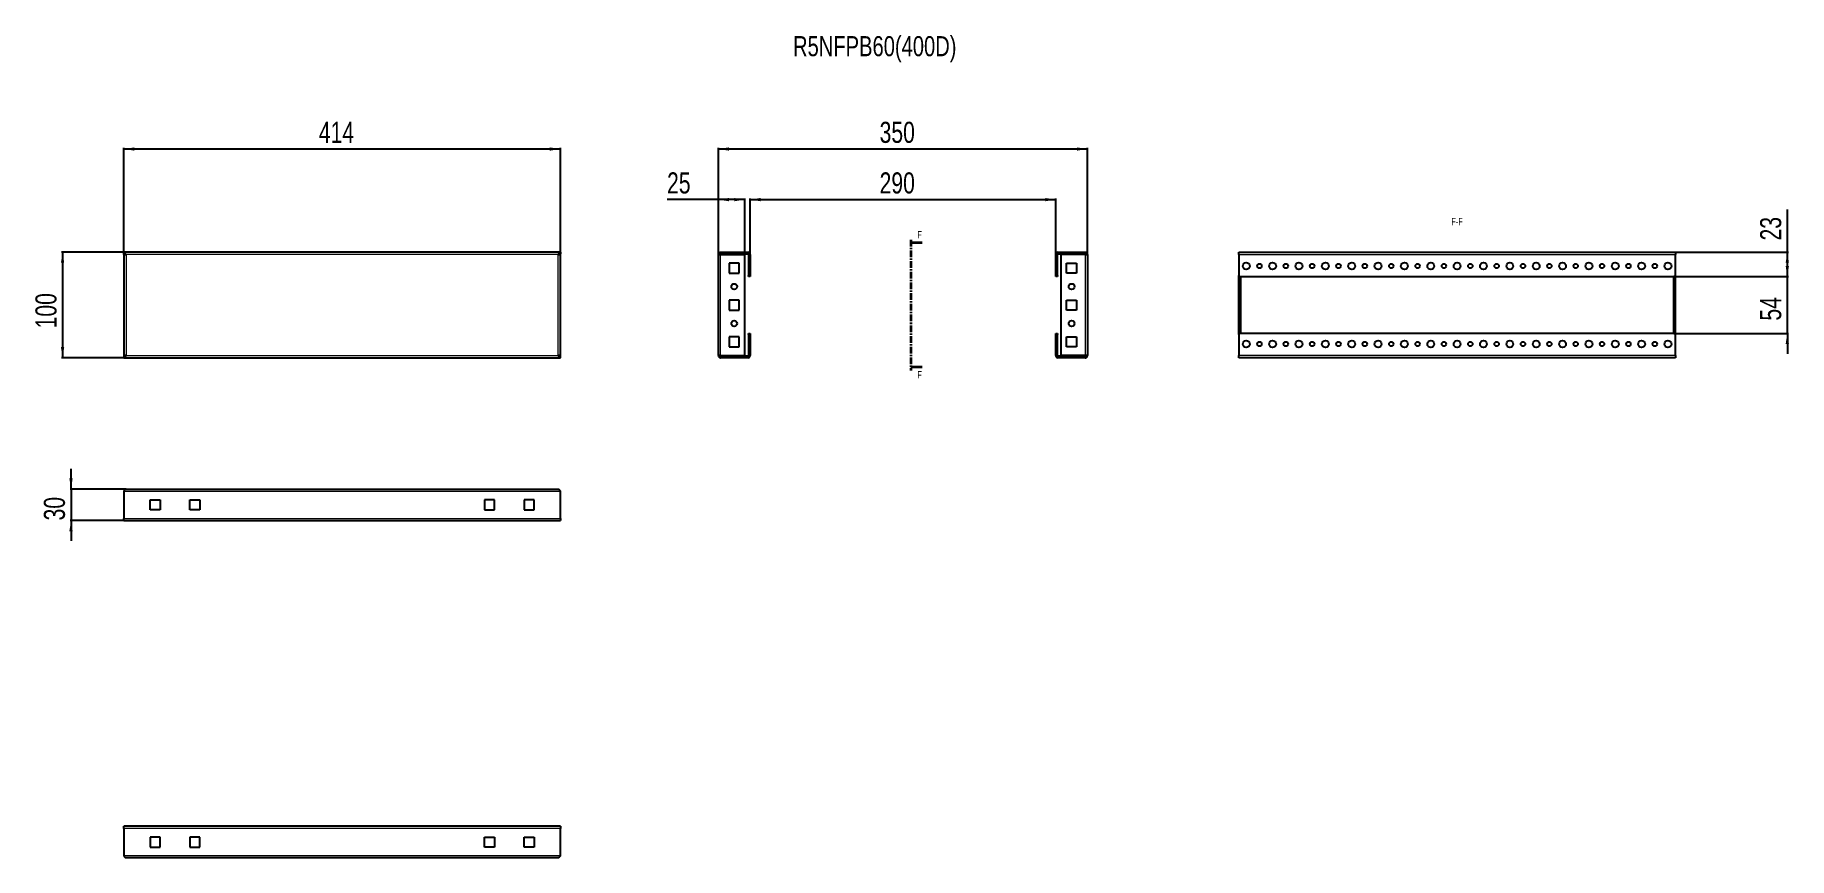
# Model space of a CAD drawing. Header units: millimetres. Extents: x -114 to 1549, y -242 to 539.
import ezdxf

# ---------------------------------------------------------------- set-up
doc = ezdxf.new("R2010")
doc.units = ezdxf.units.MM
doc.linetypes.add('CENTER', pattern=[10.16, 6.35, -1.27, 1.27, -1.27])
doc.layers.add('FORMAT', color=7, linetype='Continuous')
doc.styles.add('SLDTEXTSTYLE0', font='TXT', dxfattribs={"width": 0.75})
doc.dimstyles.new('SLDDIMSTYLE0', dxfattribs={"dimtxt": 20, "dimasz": 10, "dimexe": 0, "dimexo": 0.0625, "dimgap": 5, "dimtad": 2, "dimdec": 1, "dimrnd": 1e-09, "dimzin": 12, "dimdsep": 46, "dimtxsty": 'SLDTEXTSTYLE0', "dimsah": 1, "dimcen": 0.09, "dimadec": 0, "dimazin": 3, "dimtfac": 1, "dimtofl": 0, "dimtmove": 0, "dimatfit": 3, "dimfxl": 0, "dimfrac": 2, "dimtolj": 1, "dimtzin": 12, "dimarcsym": 0})
doc.dimstyles.new('SLDDIMSTYLE1', dxfattribs={"dimtxt": 20, "dimasz": 10, "dimexe": 0, "dimexo": 0.0625, "dimgap": 5, "dimtad": 2, "dimdec": 1, "dimrnd": 1e-09, "dimzin": 12, "dimdsep": 46, "dimtxsty": 'SLDTEXTSTYLE0', "dimsah": 1, "dimcen": 0.09, "dimadec": 0, "dimazin": 3, "dimtfac": 1, "dimtmove": 0, "dimatfit": 0, "dimfxl": 0, "dimfrac": 2, "dimtolj": 1, "dimtzin": 12, "dimarcsym": 0})

# ---------------------------------------------------------------- blocks, each defined once
blk = doc.blocks.new('_D')
at = {"layer": 'FORMAT'}
for p, q in [((-29.8, 330.6), (-29.8, 431.6)), ((-29.8, 430.6), (384.2, 430.6)), ((384.2, 330.6), (384.2, 431.6))]:
    blk.add_line(p, q, dxfattribs=at)
for points in [[(-29.8, 430.6), (-19.8, 429), (-19.8, 432.1)], [(384.2, 430.6), (374.2, 432.1), (374.2, 429)]]:
    blk.add_solid(points, dxfattribs=at)
at = {"layer": 'FORMAT', "insert": (155.1, 456.4), "char_height": 20, "attachment_point": 1, "style": 'SLDTEXTSTYLE0'}
blk.add_mtext('414', dxfattribs=at)
blk = doc.blocks.new('_D_1')
at = {"layer": 'FORMAT'}
for p, q in [((-29.8, 332.6), (-88.9, 332.6)), ((-87.9, 332.6), (-87.9, 232.6)), ((-29.8, 232.6), (-88.9, 232.6))]:
    blk.add_line(p, q, dxfattribs=at)
for points in [[(-87.9, 332.6), (-89.5, 322.6), (-86.4, 322.6)], [(-87.9, 232.6), (-86.4, 242.6), (-89.5, 242.6)]]:
    blk.add_solid(points, dxfattribs=at)
at = {"layer": 'FORMAT', "insert": (-113.7, 260.4), "char_height": 20, "attachment_point": 1, "rotation": 90, "style": 'SLDTEXTSTYLE0'}
blk.add_mtext('100', dxfattribs=at)
blk = doc.blocks.new('_D_2')
at = {"layer": 'FORMAT'}
for p, q in [((534.1, 330.5), (534.1, 431.6)), ((534.1, 430.6), (884.1, 430.6)), ((884.1, 330.5), (884.1, 431.6))]:
    blk.add_line(p, q, dxfattribs=at)
for points in [[(534.1, 430.6), (544.1, 429), (544.1, 432.1)], [(884.1, 430.6), (874.1, 432.1), (874.1, 429)]]:
    blk.add_solid(points, dxfattribs=at)
at = {"layer": 'FORMAT', "insert": (687, 456.4), "char_height": 20, "attachment_point": 1, "style": 'SLDTEXTSTYLE0'}
blk.add_mtext('350', dxfattribs=at)
blk = doc.blocks.new('_D_3')
at = {"layer": 'FORMAT'}
for p, q in [((564.1, 330.5), (564.1, 383.6)), ((854.1, 330.5), (854.1, 383.6)), ((564.1, 382.6), (854.1, 382.6))]:
    blk.add_line(p, q, dxfattribs=at)
for points in [[(564.1, 382.6), (574.1, 381), (574.1, 384.1)], [(854.1, 382.6), (844.1, 384.1), (844.1, 381)]]:
    blk.add_solid(points, dxfattribs=at)
at = {"layer": 'FORMAT', "insert": (687, 408.4), "char_height": 20, "attachment_point": 1, "style": 'SLDTEXTSTYLE0'}
blk.add_mtext('290', dxfattribs=at)
blk = doc.blocks.new('_D_4')
at = {"layer": 'FORMAT'}
for p, q in [((534.1, 330.5), (534.1, 383.6)), ((559.1, 330.6), (559.1, 383.6)), ((534.1, 382.6), (485.4, 382.6)), ((559.1, 382.6), (534.1, 382.6))]:
    blk.add_line(p, q, dxfattribs=at)
for points in [[(534.1, 382.6), (544.1, 381), (544.1, 384.1)], [(559.1, 382.6), (549.1, 384.1), (549.1, 381)]]:
    blk.add_solid(points, dxfattribs=at)
at = {"layer": 'FORMAT', "insert": (485.4, 408.4), "char_height": 20, "attachment_point": 1, "style": 'SLDTEXTSTYLE0'}
blk.add_mtext('25', dxfattribs=at)
blk = doc.blocks.new('_D_5')
at = {"layer": 'FORMAT'}
for p, q in [((-79.9, 108), (-79.9, 127.3)), ((-27.7, 108), (-80.9, 108)), ((-79.9, 108), (-79.9, 78)), ((-29.8, 78), (-80.9, 78)), ((-79.9, 78), (-79.9, 58.8))]:
    blk.add_line(p, q, dxfattribs=at)
for points in [[(-79.9, 108), (-78.4, 118), (-81.5, 118)], [(-79.9, 78), (-81.5, 68), (-78.4, 68)]]:
    blk.add_solid(points, dxfattribs=at)
at = {"layer": 'FORMAT', "insert": (-105.7, 78.2), "char_height": 20, "attachment_point": 1, "rotation": 90, "style": 'SLDTEXTSTYLE0'}
blk.add_mtext('30', dxfattribs=at)
blk = doc.blocks.new('_D_6')
at = {"layer": 'FORMAT'}
for p, q in [((1548, 309.6), (1548, 328.8)), ((1440.8, 309.6), (1549, 309.6)), ((1548, 255.6), (1548, 309.6)), ((1440.8, 255.6), (1549, 255.6)), ((1548, 255.6), (1548, 236.3))]:
    blk.add_line(p, q, dxfattribs=at)
for points in [[(1548, 309.6), (1549.5, 319.6), (1546.4, 319.6)], [(1548, 255.6), (1546.4, 245.6), (1549.5, 245.6)]]:
    blk.add_solid(points, dxfattribs=at)
at = {"layer": 'FORMAT', "insert": (1522.2, 267.8), "char_height": 20, "attachment_point": 1, "rotation": 90, "style": 'SLDTEXTSTYLE0'}
blk.add_mtext('54', dxfattribs=at)
blk = doc.blocks.new('_D_7')
at = {"layer": 'FORMAT'}
for p, q in [((1548, 332.6), (1548, 373.3)), ((1441.8, 332.6), (1549, 332.6)), ((1548, 309.6), (1548, 332.6)), ((1440.8, 309.6), (1549, 309.6))]:
    blk.add_line(p, q, dxfattribs=at)
for points in [[(1548, 332.6), (1546.4, 322.6), (1549.5, 322.6)], [(1548, 309.6), (1549.5, 319.6), (1546.4, 319.6)]]:
    blk.add_solid(points, dxfattribs=at)
at = {"layer": 'FORMAT', "insert": (1522.2, 343.8), "char_height": 20, "attachment_point": 1, "rotation": 90, "style": 'SLDTEXTSTYLE0'}
blk.add_mtext('23', dxfattribs=at)

msp = doc.modelspace()

# ---------------------------------------------------------------- linework, layer by layer
at = {"color": 7, "linetype": 'CENTER', "lineweight": 35}
msp.add_line((716.63, 344.57), (716.63, 220.56), dxfattribs=at)
at = {"color": 7, "linetype": 'Continuous', "lineweight": 35}
for p, q in [((727.27, 341.57), (716.63, 341.57)), ((727.27, 223.56), (716.63, 223.56))]:
    msp.add_line(p, q, dxfattribs=at)
at = {"color": 7, "linetype": 'Continuous', "lineweight": 25}
for p, q in [((-29.78, 331.07), (-29.78, 332.57)), ((384.22, 332.57), (-29.78, 332.57)), ((-29.78, 331.07), (-29.78, 330.57)), ((-29.78, 330.57), (-29.78, 234.57)), ((-29.78, 330.57), (-28.28, 330.57)), ((384.22, 330.57), (382.72, 330.57)), ((384.22, 332.57), (384.22, 331.07)), ((384.22, 330.57), (384.22, 331.07)), ((384.22, 234.57), (384.22, 330.57)), ((534.14, 234.67), (534.14, 330.47)), ((536.24, 332.57), (536.24, 331.07)), ((536.24, 332.57), (562.04, 332.57)), ((536.24, 331.07), (562.04, 331.07)), ((536.24, 330.57), (559.14, 330.57)), ((544.39, 322.32), (544.39, 312.82)), ((553.89, 322.32), (544.39, 322.32)), ((553.89, 312.82), (553.89, 322.32)), ((559.14, 234.57), (559.14, 330.57)), ((562.64, 330.47), (562.64, 310.57)), ((564.14, 330.47), (564.14, 310.57)), ((854.14, 310.57), (854.14, 330.47)), ((855.64, 310.57), (855.64, 330.47)), ((856.24, 332.57), (882.04, 332.57)), ((856.24, 331.07), (882.04, 331.07)), ((859.14, 234.57), (859.14, 330.57)), ((882.04, 330.57), (859.14, 330.57)), ((864.39, 322.32), (873.89, 322.32)), ((864.39, 312.82), (864.39, 322.32)), ((873.89, 322.32), (873.89, 312.82)), ((882.04, 331.07), (882.04, 332.57)), ((884.14, 330.47), (884.14, 234.67)), ((1027.79, 330.47), (1027.79, 332.57)), ((1027.79, 332.57), (1441.79, 332.57)), ((1027.79, 330.47), (1027.79, 310.57)), ((1441.79, 332.57), (1441.79, 330.47)), ((1441.79, 310.57), (1441.79, 330.47)), ((544.39, 312.82), (553.89, 312.82)), ((562.64, 310.57), (564.14, 310.57)), ((562.64, 309.57), (562.64, 310.57)), ((564.14, 309.57), (562.64, 309.57)), ((564.14, 310.57), (564.14, 309.57)), ((854.14, 310.57), (855.64, 310.57)), ((854.14, 309.57), (854.14, 310.57)), ((855.64, 309.57), (854.14, 309.57)), ((855.64, 310.57), (855.64, 309.57)), ((873.89, 312.82), (864.39, 312.82)), ((1027.79, 310.57), (1028.79, 309.57)), ((1027.79, 254.57), (1027.79, 310.57)), ((1028.79, 309.57), (1440.79, 309.57)), ((1029.29, 255.57), (1029.29, 309.57)), ((1440.29, 255.57), (1440.29, 309.57)), ((1440.79, 309.57), (1441.79, 310.57)), ((1441.79, 254.57), (1441.79, 310.57)), ((544.39, 287.32), (544.39, 277.82)), ((553.89, 287.32), (544.39, 287.32)), ((553.89, 277.82), (553.89, 287.32)), ((864.39, 287.32), (873.89, 287.32)), ((864.39, 277.82), (864.39, 287.32)), ((873.89, 287.32), (873.89, 277.82)), ((544.39, 277.82), (553.89, 277.82)), ((873.89, 277.82), (864.39, 277.82)), ((553.89, 252.32), (544.39, 252.32)), ((544.39, 252.32), (544.39, 242.82)), ((553.89, 242.82), (553.89, 252.32)), ((562.64, 254.57), (562.64, 255.57)), ((562.64, 255.57), (564.14, 255.57)), ((564.14, 254.57), (562.64, 254.57)), ((562.64, 254.57), (562.64, 234.67)), ((564.14, 255.57), (564.14, 254.57)), ((564.14, 254.57), (564.14, 234.67)), ((854.14, 255.57), (855.64, 255.57)), ((854.14, 254.57), (854.14, 255.57)), ((854.14, 234.67), (854.14, 254.57)), ((855.64, 254.57), (854.14, 254.57)), ((855.64, 255.57), (855.64, 254.57)), ((855.64, 234.67), (855.64, 254.57)), ((864.39, 252.32), (873.89, 252.32)), ((864.39, 242.82), (864.39, 252.32)), ((873.89, 252.32), (873.89, 242.82)), ((1028.79, 255.57), (1027.79, 254.57)), ((1027.79, 254.57), (1027.79, 234.67)), ((1440.79, 255.57), (1028.79, 255.57)), ((1441.79, 254.57), (1440.79, 255.57)), ((1441.79, 234.67), (1441.79, 254.57)), ((-28.28, 234.57), (-29.78, 234.57)), ((-29.78, 234.57), (-29.78, 234.07)), ((-29.78, 234.07), (-29.78, 232.57)), ((382.72, 234.57), (384.22, 234.57)), ((384.22, 234.07), (384.22, 234.57)), ((384.22, 232.57), (384.22, 234.07)), ((536.24, 234.57), (559.14, 234.57)), ((536.24, 232.57), (536.24, 234.07)), ((562.04, 234.07), (536.24, 234.07)), ((544.39, 242.82), (553.89, 242.82)), ((882.04, 234.07), (856.24, 234.07)), ((882.04, 234.57), (859.14, 234.57)), ((873.89, 242.82), (864.39, 242.82)), ((882.04, 234.07), (882.04, 232.57)), ((1027.79, 232.57), (1027.79, 234.67)), ((1441.79, 234.67), (1441.79, 232.57)), ((-29.78, 232.57), (384.22, 232.57)), ((562.04, 232.57), (536.24, 232.57)), ((882.04, 232.57), (856.24, 232.57)), ((1441.79, 232.57), (1027.79, 232.57)), ((-29.78, 105.92), (-29.78, 80.12)), ((-27.68, 108.02), (382.12, 108.02)), ((384.22, 80.12), (384.22, 105.92)), ((-4.78, 97.77), (4.72, 97.77)), ((-4.78, 88.27), (-4.78, 97.77)), ((4.72, 88.27), (-4.78, 88.27)), ((4.72, 97.77), (4.72, 88.27)), ((32.72, 97.77), (42.22, 97.77)), ((32.72, 88.27), (32.72, 97.77)), ((42.22, 88.27), (32.72, 88.27)), ((42.22, 97.77), (42.22, 88.27)), ((321.72, 97.77), (312.22, 97.77)), ((312.22, 97.77), (312.22, 88.27)), ((312.22, 88.27), (321.72, 88.27)), ((321.72, 88.27), (321.72, 97.77)), ((349.72, 97.77), (349.72, 88.27)), ((359.22, 97.77), (349.72, 97.77)), ((349.72, 88.27), (359.22, 88.27)), ((359.22, 88.27), (359.22, 97.77)), ((-29.78, 78.02), (-29.78, 80.12)), ((-29.78, 78.02), (384.22, 78.02)), ((384.22, 80.12), (384.22, 78.02)), ((-29.78, -214.08), (-29.78, -211.98)), ((384.22, -211.98), (-29.78, -211.98)), ((-29.78, -214.08), (-29.78, -239.88)), ((384.22, -211.98), (384.22, -214.08)), ((384.22, -239.88), (384.22, -214.08)), ((4.72, -222.23), (-4.78, -222.23)), ((-4.78, -222.23), (-4.78, -231.73)), ((-4.78, -231.73), (4.72, -231.73)), ((4.72, -231.73), (4.72, -222.23)), ((42.22, -222.23), (32.72, -222.23)), ((32.72, -222.23), (32.72, -231.73)), ((32.72, -231.73), (42.22, -231.73)), ((42.22, -231.73), (42.22, -222.23)), ((312.22, -231.73), (312.22, -222.23)), ((312.22, -222.23), (321.72, -222.23)), ((321.72, -231.73), (312.22, -231.73)), ((321.72, -222.23), (321.72, -231.73)), ((349.72, -222.23), (359.22, -222.23)), ((349.72, -231.73), (349.72, -222.23)), ((359.22, -231.73), (349.72, -231.73)), ((359.22, -222.23), (359.22, -231.73)), ((382.12, -241.98), (-27.68, -241.98))]:
    msp.add_line(p, q, dxfattribs=at)
at = {"color": 8, "linetype": 'Continuous', "lineweight": 18}
for p, q in [((382.12, 330.47), (-27.68, 330.47)), ((-27.68, 330.47), (-27.68, 234.67)), ((382.12, 234.67), (382.12, 330.47)), ((536.24, 234.57), (536.24, 330.57)), ((562.04, 331.07), (562.04, 332.57)), ((562.64, 330.47), (564.14, 330.47)), ((855.64, 330.47), (854.14, 330.47)), ((856.24, 331.07), (856.24, 332.57)), ((882.04, 330.57), (882.04, 234.57)), ((1027.79, 330.47), (1441.79, 330.47)), ((1029.89, 255.57), (1029.89, 309.57)), ((1439.69, 309.57), (1439.69, 255.57)), ((-27.68, 234.67), (382.12, 234.67)), ((562.04, 234.07), (562.04, 232.57)), ((562.64, 234.67), (564.14, 234.67)), ((855.64, 234.67), (854.14, 234.67)), ((856.24, 234.07), (856.24, 232.57)), ((1441.79, 234.67), (1027.79, 234.67)), ((-29.78, 105.92), (384.22, 105.92)), ((-29.78, 80.12), (384.22, 80.12)), ((384.22, -214.08), (-29.78, -214.08)), ((384.22, -239.88), (-29.78, -239.88))]:
    msp.add_line(p, q, dxfattribs=at)
at = {"color": 7, "linetype": 'Continuous', "lineweight": 25}
for centre, radius in [((1034.79, 319.57), 3.25), ((1047.29, 319.57), 2.1), ((1059.79, 319.57), 3.25), ((1072.29, 319.57), 2.1), ((1084.79, 319.57), 3.25), ((1097.29, 319.57), 2.1), ((1109.79, 319.57), 3.25), ((1122.29, 319.57), 2.1), ((1134.79, 319.57), 3.25), ((1147.29, 319.57), 2.1), ((1159.79, 319.57), 3.25), ((1172.29, 319.57), 2.1), ((1184.79, 319.57), 3.25), ((1197.29, 319.57), 2.1), ((1209.79, 319.57), 3.25), ((1222.29, 319.57), 2.1), ((1234.79, 319.57), 3.25), ((1247.29, 319.57), 2.1), ((1259.79, 319.57), 3.25), ((1272.29, 319.57), 2.1), ((1284.79, 319.57), 3.25), ((1297.29, 319.57), 2.1), ((1309.79, 319.57), 3.25), ((1322.29, 319.57), 2.1), ((1334.79, 319.57), 3.25), ((1347.29, 319.57), 2.1), ((1359.79, 319.57), 3.25), ((1372.29, 319.57), 2.1), ((1384.79, 319.57), 3.25), ((1397.29, 319.57), 2.1), ((1409.79, 319.57), 3.25), ((1422.29, 319.57), 2.1), ((1434.79, 319.57), 3.25), ((549.14, 300.07), 2.75), ((869.14, 300.07), 2.75), ((549.14, 265.07), 2.75), ((869.14, 265.07), 2.75), ((1034.79, 245.57), 3.25), ((1047.29, 245.57), 2.1), ((1059.79, 245.57), 3.25), ((1072.29, 245.57), 2.1), ((1084.79, 245.57), 3.25), ((1097.29, 245.57), 2.1), ((1109.79, 245.57), 3.25), ((1122.29, 245.57), 2.1), ((1134.79, 245.57), 3.25), ((1147.29, 245.57), 2.1), ((1159.79, 245.57), 3.25), ((1172.29, 245.57), 2.1), ((1184.79, 245.57), 3.25), ((1197.29, 245.57), 2.1), ((1209.79, 245.57), 3.25), ((1222.29, 245.57), 2.1), ((1234.79, 245.57), 3.25), ((1247.29, 245.57), 2.1), ((1259.79, 245.57), 3.25), ((1272.29, 245.57), 2.1), ((1284.79, 245.57), 3.25), ((1297.29, 245.57), 2.1), ((1309.79, 245.57), 3.25), ((1322.29, 245.57), 2.1), ((1334.79, 245.57), 3.25), ((1347.29, 245.57), 2.1), ((1359.79, 245.57), 3.25), ((1372.29, 245.57), 2.1), ((1384.79, 245.57), 3.25), ((1397.29, 245.57), 2.1), ((1409.79, 245.57), 3.25), ((1422.29, 245.57), 2.1), ((1434.79, 245.57), 3.25)]:
    msp.add_circle(centre, radius, dxfattribs=at)
for centre, radius, start, end in [((562.04, 330.47), 2.1, 0, 90), ((562.04, 330.47), 0.6, 0, 90), ((856.24, 330.47), 2.1, 90, 180), ((856.24, 330.47), 0.6, 90, 180), ((562.04, 234.67), 2.1, 270, 0), ((562.04, 234.67), 0.6, 270, 0), ((856.24, 234.67), 2.1, 180, 270), ((856.24, 234.67), 0.6, 180, 270)]:
    msp.add_arc(centre, radius, start, end, dxfattribs=at)
for points, knots in [([(-27.68, 330.47), (-27.86, 330.75), (-28.22, 331.31), (-28.75, 332.01), (-29.27, 332.48), (-29.62, 332.54), (-29.78, 332.57)], [0, 0, 0, 0, 0.25475266, 0.50964469, 0.7645377, 1, 1, 1, 1]), ([(-27.68, 330.47), (-27.86, 330.55), (-28.23, 330.71), (-28.92, 330.98), (-29.44, 331.03), (-29.78, 331.07)], [0, 0, 0, 0, 0.2598775, 0.5197391, 1, 1, 1, 1]), ([(884.14, 330.47), (884.11, 330.75), (884.04, 331.31), (883.54, 332.01), (882.84, 332.48), (882.3, 332.54), (882.04, 332.57)], [0, 0, 0, 0, 0.25475266, 0.50964469, 0.7645377, 1, 1, 1, 1]), ([(882.64, 330.47), (882.63, 330.55), (882.61, 330.71), (882.42, 330.98), (882.19, 331.03), (882.04, 331.07)], [0, 0, 0, 0, 0.2598775, 0.5197391, 1, 1, 1, 1]), ([(382.12, 108.02), (382.3, 107.99), (382.65, 107.92), (383.19, 107.42), (383.71, 106.72), (384.06, 106.18), (384.22, 105.92)], [0, 0, 0, 0, 0.25475266, 0.50964469, 0.7645377, 1, 1, 1, 1]), ([(-27.68, -241.98), (-27.86, -241.95), (-28.22, -241.88), (-28.75, -241.38), (-29.27, -240.68), (-29.62, -240.14), (-29.78, -239.88)], [0, 0, 0, 0, 0.25475266, 0.50964469, 0.7645377, 1, 1, 1, 1])]:
    msp.add_open_spline(points, degree=3, knots=knots, dxfattribs=at)
for points in [[(-29.78, 330.57), (-29.75, 330.56), (-29.69, 330.54), (-29.2, 330.52), (-28.51, 330.49), (-27.96, 330.47), (-27.68, 330.47)], [(384.22, 332.57), (384.04, 332.53), (383.69, 332.47), (383.17, 331.99), (382.64, 331.29), (382.29, 330.74), (382.12, 330.47)], [(384.22, 331.07), (383.87, 331.03), (383.17, 330.95), (382.47, 330.63), (382.12, 330.47)], [(382.12, 330.47), (382.39, 330.47), (382.95, 330.49), (383.64, 330.52), (384.13, 330.54), (384.19, 330.56), (384.22, 330.57)], [(536.24, 332.57), (535.97, 332.53), (535.41, 332.47), (534.72, 331.99), (534.23, 331.29), (534.17, 330.74), (534.14, 330.47)], [(534.14, 330.47), (534.17, 330.47), (534.23, 330.49), (534.72, 330.52), (535.41, 330.54), (535.97, 330.56), (536.24, 330.57)], [(536.24, 331.07), (536.08, 331.03), (535.75, 330.95), (535.68, 330.63), (535.64, 330.47)], [(882.04, 330.57), (882.32, 330.56), (882.87, 330.54), (883.56, 330.52), (884.05, 330.49), (884.11, 330.47), (884.14, 330.47)], [(-29.78, 232.57), (-29.61, 232.6), (-29.26, 232.66), (-28.73, 233.15), (-28.21, 233.84), (-27.86, 234.39), (-27.68, 234.67)], [(-27.68, 234.67), (-27.96, 234.66), (-28.51, 234.64), (-29.2, 234.62), (-29.69, 234.59), (-29.75, 234.57), (-29.78, 234.57)], [(-29.78, 234.07), (-29.43, 234.1), (-28.73, 234.18), (-28.03, 234.5), (-27.68, 234.67)], [(382.12, 234.67), (382.29, 234.39), (382.64, 233.84), (383.17, 233.15), (383.69, 232.66), (384.04, 232.6), (384.22, 232.57)], [(382.12, 234.67), (382.47, 234.5), (383.17, 234.18), (383.87, 234.1), (384.22, 234.07)], [(384.22, 234.57), (384.19, 234.57), (384.13, 234.59), (383.64, 234.62), (382.95, 234.64), (382.39, 234.66), (382.12, 234.67)], [(536.24, 234.57), (535.97, 234.57), (535.41, 234.59), (534.72, 234.62), (534.23, 234.64), (534.17, 234.66), (534.14, 234.67)], [(534.14, 234.67), (534.17, 234.39), (534.23, 233.84), (534.72, 233.15), (535.41, 232.66), (535.97, 232.6), (536.24, 232.57)], [(535.64, 234.67), (535.68, 234.5), (535.75, 234.18), (536.08, 234.1), (536.24, 234.07)], [(884.14, 234.67), (884.11, 234.66), (884.05, 234.64), (883.56, 234.62), (882.87, 234.59), (882.32, 234.57), (882.04, 234.57)], [(882.04, 234.07), (882.2, 234.1), (882.53, 234.18), (882.6, 234.5), (882.64, 234.67)], [(882.04, 232.57), (882.32, 232.6), (882.87, 232.66), (883.56, 233.15), (884.05, 233.84), (884.11, 234.39), (884.14, 234.67)], [(-29.78, 105.92), (-29.61, 106.19), (-29.26, 106.75), (-28.73, 107.44), (-28.21, 107.92), (-27.86, 107.99), (-27.68, 108.02)], [(384.22, -239.88), (384.04, -240.16), (383.69, -240.71), (383.17, -241.4), (382.64, -241.89), (382.29, -241.95), (382.12, -241.98)]]:
    msp.add_open_spline(points, degree=3, dxfattribs=at)
at = {"color": 7, "linetype": 'Continuous', "lineweight": 35}
for points in [[(716.63, 341.57), (723.63, 340.45), (723.63, 342.69)], [(716.63, 223.56), (723.63, 222.44), (723.63, 224.68)]]:
    msp.add_solid(points, dxfattribs=at)

# ---------------------------------------------------------------- texts
at = {"color": 7, "linetype": 'Continuous', "char_height": 7, "attachment_point": 1, "style": 'SLDTEXTSTYLE0'}
for insert in [(722.75, 352.69), (722.75, 219.86)]:
    msp.add_mtext('F', dxfattribs=dict(at, insert=insert))
at = {"layer": 'FORMAT', "style": 'SLDTEXTSTYLE0'}
for s, insert, char_height, attachment_point in [('R5NFPB60(400D)', (604.89, 537.66), 19.05, 1), ('F-F', (1234.71, 365.26), 7, 2)]:
    msp.add_mtext(s, dxfattribs=dict(at, insert=insert, char_height=char_height, attachment_point=attachment_point))

# ---------------------------------------------------------------- dimensions: what is measured, and where the dimension line sits
at = {"layer": 'FORMAT'}
for base, p1, p2, picture, middle in [((384.22, 430.57), (-29.78, 330.57), (384.22, 330.57), '_D', (177.22, 430.57)), ((884.14, 430.57), (534.14, 330.47), (884.14, 330.47), '_D_2', (709.14, 430.57)), ((534.14, 382.57), (559.14, 330.57), (534.14, 330.47), '_D_4', (500.14, 382.57)), ((854.14, 382.57), (564.14, 330.47), (854.14, 330.47), '_D_3', (709.14, 382.57))]:
    dim = msp.add_linear_dim(base=base, p1=p1, p2=p2, dimstyle='SLDDIMSTYLE0', dxfattribs=at)
    dim.commit()
    dim.dimension.update_dxf_attribs({"geometry": picture, "text_midpoint": middle, "dimtype": 160})
for base, p1, p2, dimstyle, picture, middle in [((1547.96, 332.57), (1440.79, 309.57), (1441.79, 332.57), 'SLDDIMSTYLE0', '_D_7', (1547.96, 358.57)), ((-87.95, 232.57), (-29.78, 332.57), (-29.78, 232.57), 'SLDDIMSTYLE0', '_D_1', (-87.95, 282.57)), ((1547.96, 309.57), (1440.79, 255.57), (1440.79, 309.57), 'SLDDIMSTYLE1', '_D_6', (1547.96, 282.57)), ((-79.95, 78.02), (-27.68, 108.02), (-29.78, 78.02), 'SLDDIMSTYLE1', '_D_5', (-79.95, 93.02))]:
    dim = msp.add_linear_dim(base=base, p1=p1, p2=p2, angle=90, dimstyle=dimstyle, dxfattribs=at)
    dim.commit()
    dim.dimension.update_dxf_attribs({"geometry": picture, "text_midpoint": middle, "dimtype": 160})

doc.saveas('drawing.dxf')
